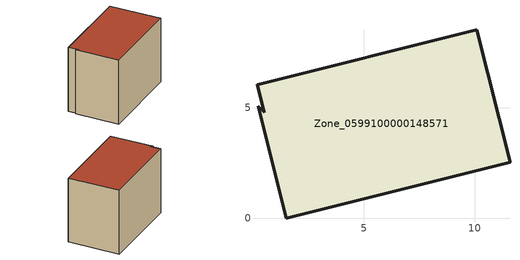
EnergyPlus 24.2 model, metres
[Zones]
Zone_0599100000148571
 floor ground (C_G): 1.5,0 0.23,5.06 0.49,4.79 0.17,6.03 10.09,8.52 11.59,2.53 z0
 wall outside (C_F): 11.59,2.53 10.09,8.52 0.17,6.03 0.49,4.79 0.23,5.06 1.5,0 11.59,2.53 z0:7.95
 roof outside (C_R): 0.23,5.06 1.5,0 11.59,2.53 10.09,8.52 0.17,6.03 0.49,4.79 z7.95
[BUILDING]
Pand.0599100000148571: North Axis=0; Terrain=City; Loads Convergence Tolerance Value=0.04; Temperature Convergence Tolerance Value=0.4; Solar Distribution=FullExterior; Maximum Number of Warmup Days=25; Minimum Number of Warmup Days=1
[Site:Location]
Rotterdam.The.Hague.AP_ZH_NLD Design_Conditions: Latitude=51.96; Longitude=4.45; Time Zone=1; Elevation=-4.5
[SITE:GROUNDTEMPERATURE:BUILDINGSURFACE]
18, 18, 18, 18, 18, 18, 18, 18, 18, 18, 18, 18
[MATERIAL] Thermal Absorptance=0.9; Solar Absorptance=0.7; Visible Absorptance=0.7
Name | Roughness | Thickness | Conductivity | Density | Specific Heat
G.TI.1965-1974 | MediumSmooth | 0.15 | 0.882353 | 540 | 1210
F.TI.1965-1974 | Rough | 0.3 | 0.697674 | 1920 | 840
R.TI.1965-1974 | MediumRough | 0.2 | 0.232558 | 1500 | 1000
[CONSTRUCTION]
C_G: G.TI.1965-1974
C_F: F.TI.1965-1974
C_R: R.TI.1965-1974
[ZONE]
Zone_0599100000148571: Type=1; Multiplier=1; Ceiling Height=Autocalculate; Volume=Autocalculate; Floor Area=autocalculate; Part of Total Floor Area=Yes
[ZONEINFILTRATION:DESIGNFLOWRATE]
Infil_Zone_0599100000148571: Zone or ZoneList or Space or SpaceList=Zone_0599100000148571; Schedule=AlwaysOn; Design Flow Rate Calculation Method=Flow/Area; Flow Rate per Floor Area=0.003; Constant Term Coefficient=1; Temperature Term Coefficient=0; Velocity Term Coefficient=0; Velocity Squared Term Coefficient=0
[HVACTEMPLATE:ZONE:IDEALLOADSAIRSYSTEM]
Zone_0599100000148571: Maximum Heating Supply Air Temperature=50; Minimum Cooling Supply Air Temperature=13; Maximum Heating Supply Air Humidity Ratio=0.0156; Minimum Cooling Supply Air Humidity Ratio=0.0077; Heating Limit=NoLimit; Cooling Limit=NoLimit; Dehumidification Control Type=ConstantSensibleHeatRatio; Cooling Sensible Heat Ratio=0.7; Dehumidification Setpoint=60; Humidification Control Type=None; Humidification Setpoint=30; Outdoor Air Method=None; Outdoor Air Flow Rate per Person=0.00944; Outdoor Air Flow Rate per Zone Floor Area=0; Outdoor Air Flow Rate per Zone=0; Demand Controlled Ventilation Type=None; Outdoor Air Economizer Type=NoEconomizer; Heat Recovery Type=None; Sensible Heat Recovery Effectiveness=0.7; Latent Heat Recovery Effectiveness=0.65
[ZONECONTROL:THERMOSTAT]
ThermostatControl_Zone_0599100000148571: Zone or ZoneList=Zone_0599100000148571; Control Type Schedule=DualSetpointControlType; Control 1=Thermostat_Zone_0599100000148571; Temperature Difference Between Cutout And Setpoint=0
[THERMOSTATSETPOINT:DUALSETPOINT]
Thermostat_Zone_0599100000148571: Heating Setpoint Temperature Schedule=HeatingSetpoint_Zone_0599100000148571; Cooling Setpoint Temperature Schedule=CoolingSetpoint_Zone_0599100000148571
[SCHEDULE:COMPACT]
HeatingSetpoint_Zone_0599100000148571: Through: 12/31, For: AllDays, Until: 24:00, 21
CoolingSetpoint_Zone_0599100000148571: Through: 12/31, For: AllDays, Until: 24:00, 24
DualSetpointControlType: Through: 12/31, For: AllDays, Until: 24:00, 4
AlwaysOn: Through: 12/31, For: AllDays, Until: 24:00, 1
